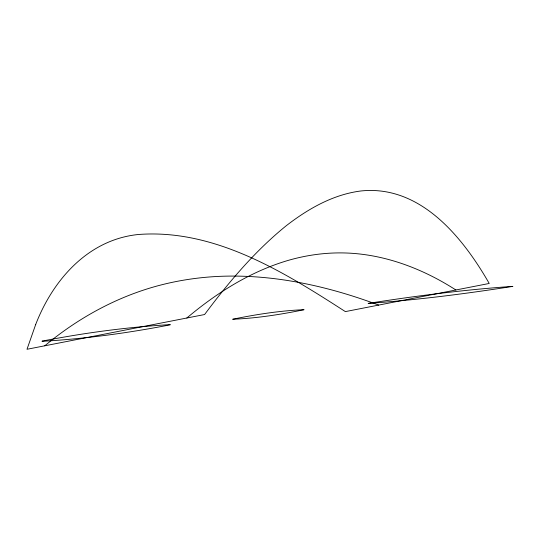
<?xml version="1.0" encoding="UTF-8"?>
<svg xmlns="http://www.w3.org/2000/svg" width="540" height="540" viewBox="0 0 540 540"><rect width="100%" height="100%" fill="white"/><g stroke="black" fill="none" stroke-linecap="round" stroke-linejoin="round"><path stroke-width="0.81" d="M186.826 318.013C216.581 292.937 250.243 271.627 287.793 260.51A629.397 335.408 -86.8 0 1 338.243 252.909C380.207 252.443 420.923 267.496 455.882 289.98M44.759 345.803C77.315 318.661 115.155 297.635 156.094 286.274A633.535 412.452 65.5 0 1 218.012 276.426C272.909 273.854 327.497 285.923 378.689 305.087M35.708 324.439L27 349.279L204.586 314.537C228.663 282.272 254.819 251.174 286.22 225.754C308.09 208.832 333.025 194.522 360.869 190.978C420.37 184.667 462.767 237.249 489.22 283.459L345.357 311.607C283.865 271.944 214.697 228.737 138.442 234.488C88.243 239.51 52.994 279.707 35.708 324.439M232.821 319.228C256.095 318.33 280.787 314.537 304.06 309.704C280.787 310.601 256.095 314.401 232.821 319.228M42.221 341.098L42.066 341.327C84.935 338.85 128 333.059 170.181 324.83L170.336 324.601C127.467 327.078 84.402 332.87 42.221 341.098M368.24 303.392C415.908 300.132 465.109 293.882 512.879 286.369C465.21 289.629 416.009 295.88 368.24 303.392"/></g></svg>
